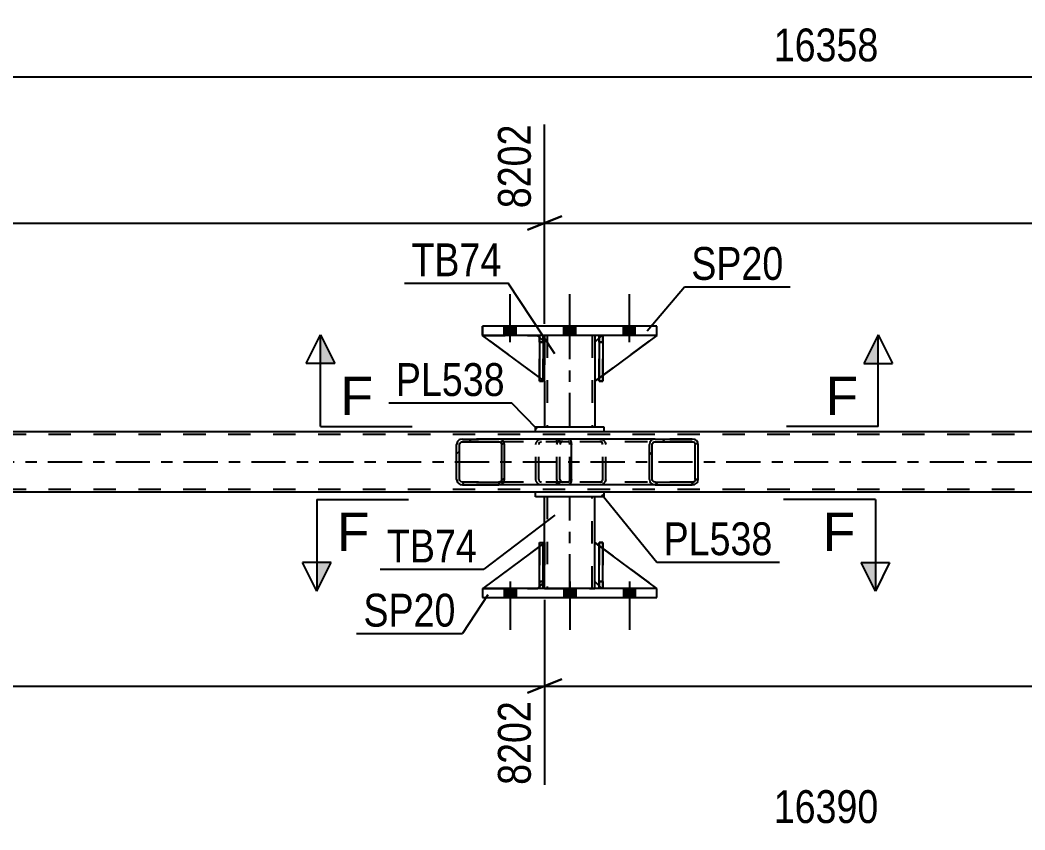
# Model space of a CAD drawing. Header units: millimetres. Extents: x 0 to 841, y 0 to 594.
# Drawn here: x 311.2 to 398.9, y 225.9 to 296.5 of the extents above; entities that cross this region are included whole.
import ezdxf

# ---------------------------------------------------------------- set-up
doc = ezdxf.new("R2010")
doc.units = ezdxf.units.MM
doc.linetypes.add('DXK_LINE_DOT2', pattern=[3.9198, 1.9599, -1.9599])
doc.linetypes.add('DXK_LINE_DOT3', pattern=[5.9187, 2.979, -0.9799, 0.9799, -0.9799])
doc.styles.add('Arial', font='ARIAL.TTF', dxfattribs={"height": 0.2})
doc.styles.add('Arial Narrow', font='ARIALN.TTF', dxfattribs={"height": 0.2})

# ---------------------------------------------------------------- blocks, each defined once
blk = doc.blocks.new('Bolt-318894736-2811 - 2738')
at = {"linetype": 'Continuous'}
for points in [[(353.464, 269.016), (354.504, 269.016), (354.504, 269.816), (353.464, 269.816)], [(353.464, 269.016), (354.504, 269.016), (354.504, 269.816), (353.464, 269.816)], [(353.464, 269.016), (354.504, 269.016), (354.504, 269.816), (353.464, 269.816)], [(358.664, 269.016), (359.704, 269.016), (359.704, 269.816), (358.664, 269.816)], [(358.664, 269.016), (359.704, 269.016), (359.704, 269.816), (358.664, 269.816)], [(363.864, 269.016), (364.904, 269.016), (364.904, 269.816), (363.864, 269.816)], [(363.864, 269.016), (364.904, 269.016), (364.904, 269.816), (363.864, 269.816)], [(363.864, 269.016), (364.904, 269.016), (364.904, 269.816), (363.864, 269.816)]]:
    blk.add_hatch(color=1, dxfattribs=at).paths.add_polyline_path(points)
at = {"color": 1, "linetype": 'Continuous'}
for p, q in [((353.984, 268.416), (353.984, 272.616)), ((353.984, 268.416), (353.984, 272.616)), ((353.984, 268.416), (353.984, 272.616)), ((359.184, 268.416), (359.184, 272.616)), ((359.184, 268.416), (359.184, 272.616)), ((364.384, 268.416), (364.384, 272.616)), ((364.384, 268.416), (364.384, 272.616)), ((364.384, 268.416), (364.384, 272.616)), ((353.464, 269.016), (353.464, 269.816)), ((353.464, 269.016), (353.464, 269.816)), ((353.464, 269.016), (353.464, 269.816)), ((354.504, 269.016), (354.504, 269.816)), ((354.504, 269.016), (354.504, 269.816)), ((354.504, 269.016), (354.504, 269.816)), ((358.664, 269.016), (358.664, 269.816)), ((358.664, 269.016), (358.664, 269.816)), ((359.704, 269.016), (359.704, 269.816)), ((359.704, 269.016), (359.704, 269.816)), ((363.864, 269.016), (363.864, 269.816)), ((363.864, 269.016), (363.864, 269.816)), ((363.864, 269.016), (363.864, 269.816)), ((364.904, 269.016), (364.904, 269.816)), ((364.904, 269.016), (364.904, 269.816)), ((364.904, 269.016), (364.904, 269.816))]:
    blk.add_line(p, q, dxfattribs=at)
blk = doc.blocks.new('Bolt-318894736-2812 - 2738')
at = {"linetype": 'Continuous'}
for points in [[(354.504, 246.936), (353.464, 246.936), (353.464, 246.136), (354.504, 246.136)], [(354.504, 246.936), (353.464, 246.936), (353.464, 246.136), (354.504, 246.136)], [(354.504, 246.936), (353.464, 246.936), (353.464, 246.136), (354.504, 246.136)], [(359.704, 246.936), (358.664, 246.936), (358.664, 246.136), (359.704, 246.136)], [(359.704, 246.936), (358.664, 246.936), (358.664, 246.136), (359.704, 246.136)], [(364.904, 246.936), (363.864, 246.936), (363.864, 246.136), (364.904, 246.136)], [(364.904, 246.936), (363.864, 246.936), (363.864, 246.136), (364.904, 246.136)], [(364.904, 246.936), (363.864, 246.936), (363.864, 246.136), (364.904, 246.136)]]:
    blk.add_hatch(color=1, dxfattribs=at).paths.add_polyline_path(points)
at = {"color": 1, "linetype": 'Continuous'}
for p, q in [((353.984, 247.536), (353.984, 243.336)), ((353.984, 247.536), (353.984, 243.336)), ((353.984, 247.536), (353.984, 243.336)), ((359.184, 247.536), (359.184, 243.336)), ((359.184, 247.536), (359.184, 243.336)), ((364.384, 247.536), (364.384, 243.336)), ((364.384, 247.536), (364.384, 243.336)), ((364.384, 247.536), (364.384, 243.336)), ((353.464, 246.936), (353.464, 246.136)), ((353.464, 246.936), (353.464, 246.136)), ((353.464, 246.936), (353.464, 246.136)), ((354.504, 246.936), (354.504, 246.136)), ((354.504, 246.936), (354.504, 246.136)), ((354.504, 246.936), (354.504, 246.136)), ((358.664, 246.936), (358.664, 246.136)), ((358.664, 246.936), (358.664, 246.136)), ((359.704, 246.936), (359.704, 246.136)), ((359.704, 246.936), (359.704, 246.136)), ((363.864, 246.936), (363.864, 246.136)), ((363.864, 246.936), (363.864, 246.136)), ((363.864, 246.936), (363.864, 246.136)), ((364.904, 246.936), (364.904, 246.136)), ((364.904, 246.936), (364.904, 246.136)), ((364.904, 246.936), (364.904, 246.136))]:
    blk.add_line(p, q, dxfattribs=at)
blk = doc.blocks.new('Part-318894736-2857 - 2738')
at = {"linetype": 'Continuous'}
h = blk.add_hatch(dxfattribs=at)
h.set_pattern_fill('', scale=0.7, style=0, pattern_type=0)
h.set_pattern_definition([(45, (370.35, 259.6793), (-1.57154, 1.57154), [])])
h.paths.add_polyline_path([(370.389, 259.496), (370.35, 259.679), (370.239, 259.835), (370.074, 259.939), (369.878, 259.976), (366.643, 259.976), (366.447, 259.939), (366.282, 259.835), (366.171, 259.679), (366.132, 259.496), (366.132, 256.456), (366.171, 256.272), (366.282, 256.116), (366.447, 256.012), (366.643, 255.976), (369.878, 255.976), (370.074, 256.012), (370.239, 256.116), (370.35, 256.272), (370.389, 256.456)])
h.paths.add_polyline_path([(370.114, 256.364), (370.059, 256.286), (369.976, 256.234), (369.878, 256.216), (366.643, 256.216), (366.545, 256.234), (366.462, 256.286), (366.407, 256.364), (366.388, 256.456), (366.388, 259.496), (366.407, 259.587), (366.462, 259.665), (366.545, 259.717), (366.643, 259.736), (369.878, 259.736), (369.976, 259.717), (370.059, 259.665), (370.114, 259.587), (370.133, 259.496), (370.133, 256.456)])
at = {"color": 7, "linetype": 'DXK_LINE_DOT2'}
for p, q in [((358.067, 259.496), (358.106, 259.679)), ((358.342, 259.587), (358.322, 259.496)), ((358.397, 259.665), (358.342, 259.587)), ((358.382, 259.939), (358.578, 259.976)), ((358.48, 259.717), (358.397, 259.665)), ((358.578, 259.736), (358.48, 259.717)), ((359.059, 259.976), (358.578, 259.976)), ((369.878, 259.736), (358.578, 259.736)), ((361.813, 259.976), (362.008, 259.939)), ((361.91, 259.717), (361.813, 259.736)), ((361.993, 259.665), (361.91, 259.717)), ((362.049, 259.587), (361.993, 259.665)), ((362.068, 259.496), (362.049, 259.587)), ((362.285, 259.679), (362.324, 259.496)), ((369.878, 259.976), (366.643, 259.976)), ((358.067, 256.456), (358.067, 259.496)), ((358.322, 256.456), (358.322, 259.496)), ((362.068, 256.456), (362.068, 259.496)), ((362.324, 256.456), (362.324, 259.496)), ((358.106, 256.272), (358.067, 256.456)), ((358.322, 256.456), (358.342, 256.364)), ((358.342, 256.364), (358.397, 256.286)), ((358.578, 255.976), (358.382, 256.012)), ((358.397, 256.286), (358.48, 256.234)), ((358.48, 256.234), (358.578, 256.216)), ((369.878, 256.216), (358.578, 256.216)), ((361.813, 256.216), (361.91, 256.234)), ((362.008, 256.012), (361.813, 255.976)), ((361.91, 256.234), (361.993, 256.286)), ((361.993, 256.286), (362.049, 256.364)), ((362.049, 256.364), (362.068, 256.456)), ((362.324, 256.456), (362.285, 256.272)), ((359.059, 255.976), (358.578, 255.976)), ((366.643, 255.976), (369.878, 255.976))]:
    blk.add_line(p, q, dxfattribs=at)
at = {"color": 2, "linetype": 'Continuous'}
for p, q in [((366.643, 259.976), (359.059, 259.976)), ((366.171, 259.679), (366.132, 259.496)), ((366.388, 259.496), (366.407, 259.587)), ((366.407, 259.587), (366.462, 259.665)), ((366.643, 259.976), (366.447, 259.939)), ((366.462, 259.665), (366.545, 259.717)), ((366.545, 259.717), (366.643, 259.736)), ((366.643, 259.976), (369.878, 259.976)), ((366.643, 259.736), (369.878, 259.736)), ((370.074, 259.939), (369.878, 259.976)), ((369.878, 259.736), (369.976, 259.717)), ((369.976, 259.717), (370.059, 259.665)), ((370.059, 259.665), (370.114, 259.587)), ((370.114, 259.587), (370.133, 259.496)), ((370.389, 259.496), (370.35, 259.679)), ((366.132, 256.456), (366.132, 259.496)), ((366.388, 256.456), (366.388, 259.496)), ((370.133, 256.456), (370.133, 259.496)), ((370.389, 256.456), (370.389, 259.496)), ((366.132, 256.456), (366.171, 256.272)), ((366.407, 256.364), (366.388, 256.456)), ((366.462, 256.286), (366.407, 256.364)), ((366.447, 256.012), (366.643, 255.976)), ((366.545, 256.234), (366.462, 256.286)), ((366.643, 256.216), (366.545, 256.234)), ((366.643, 256.216), (369.878, 256.216)), ((369.976, 256.234), (369.878, 256.216)), ((369.878, 255.976), (370.074, 256.012)), ((370.059, 256.286), (369.976, 256.234)), ((370.114, 256.364), (370.059, 256.286)), ((370.133, 256.456), (370.114, 256.364)), ((370.35, 256.272), (370.389, 256.456)), ((366.643, 255.976), (359.059, 255.976)), ((366.643, 255.976), (369.878, 255.976))]:
    blk.add_line(p, q, dxfattribs=at)
at = {"color": 7, "linetype": 'DXK_LINE_DOT2'}
for centre, start, end in [((358.558, 259.475), 110.75831, 155.68004), ((361.832, 259.475), 24.31996, 69.24168), ((358.558, 256.476), 204.31996, 249.24168), ((361.832, 256.476), 290.75831, 335.68004)]:
    blk.add_arc(centre, 0.496, start, end, dxfattribs=at)
at = {"color": 2, "linetype": 'Continuous'}
for centre, start, end in [((366.623, 259.475), 110.75831, 155.68004), ((369.898, 259.475), 24.31996, 69.24169), ((366.623, 256.476), 204.31996, 249.24169), ((369.898, 256.476), 290.75831, 335.68004)]:
    blk.add_arc(centre, 0.496, start, end, dxfattribs=at)
blk = doc.blocks.new('Part-318894736-2862 - 2738')
at = {"color": 2, "linetype": 'Continuous'}
for p, q in [((356.184, 260.616), (191.916, 260.616)), ((526.453, 260.616), (362.184, 260.616)), ((356.184, 255.336), (191.916, 255.336)), ((526.453, 255.336), (362.184, 255.336))]:
    blk.add_line(p, q, dxfattribs=at)
at = {"color": 7, "linetype": 'DXK_LINE_DOT2'}
for p, q in [((362.184, 260.616), (356.184, 260.616)), ((668.446, 260.376), (94.664, 260.376)), ((668.446, 255.576), (94.664, 255.576)), ((362.184, 255.336), (356.184, 255.336))]:
    blk.add_line(p, q, dxfattribs=at)
at = {"color": 7, "linetype": 'DXK_LINE_DOT3'}
blk.add_line((94.664, 257.976), (668.446, 257.976), dxfattribs=at)
blk = doc.blocks.new('Part-318894736-2911 - 2738')
at = {"color": 2, "linetype": 'Continuous'}
for p, q in [((362.184, 261.016), (356.184, 261.016)), ((356.184, 260.616), (356.184, 261.016)), ((362.184, 260.616), (356.184, 260.616)), ((362.184, 260.616), (362.184, 261.016))]:
    blk.add_line(p, q, dxfattribs=at)
blk = doc.blocks.new('Part-318894736-2939 - 2738')
at = {"color": 2, "linetype": 'Continuous'}
for p, q in [((356.984, 269.016), (356.984, 268.416)), ((361.384, 269.016), (361.384, 268.416)), ((356.984, 265.016), (356.984, 261.016)), ((361.384, 265.016), (361.384, 261.016))]:
    blk.add_line(p, q, dxfattribs=at)
at = {"color": 7, "linetype": 'DXK_LINE_DOT2'}
for p, q in [((361.384, 269.016), (356.984, 269.016)), ((356.984, 268.416), (356.984, 265.016)), ((357.224, 269.016), (357.224, 261.016)), ((361.144, 269.016), (361.144, 261.016)), ((361.384, 268.416), (361.384, 265.016)), ((361.384, 261.016), (356.984, 261.016))]:
    blk.add_line(p, q, dxfattribs=at)
at = {"color": 7, "linetype": 'DXK_LINE_DOT3'}
blk.add_line((359.184, 261.016), (359.184, 269.016), dxfattribs=at)
blk = doc.blocks.new('Part-318894736-2941 - 2738')
at = {"color": 7, "linetype": 'DXK_LINE_DOT2'}
for p, q in [((361.738, 268.416), (361.738, 269.016)), ((361.738, 269.016), (361.738, 269.016)), ((361.738, 269.016), (361.738, 265.016)), ((362.058, 269.016), (361.738, 269.016)), ((361.738, 265.016), (361.738, 268.416)), ((361.738, 268.416), (362.058, 268.416)), ((362.058, 268.416), (362.058, 269.016)), ((362.058, 265.016), (362.058, 269.016)), ((362.058, 268.416), (362.058, 265.016)), ((361.738, 265.016), (362.058, 265.016))]:
    blk.add_line(p, q, dxfattribs=at)
blk = doc.blocks.new('Part-318894736-2942 - 2738')
at = {"color": 7, "linetype": 'DXK_LINE_DOT2'}
for p, q in [((356.538, 268.416), (356.538, 269.016)), ((356.538, 269.016), (356.538, 269.016)), ((356.538, 269.016), (356.538, 265.016)), ((356.858, 269.016), (356.538, 269.016)), ((356.538, 265.016), (356.538, 268.416)), ((356.538, 268.416), (356.858, 268.416)), ((356.858, 268.416), (356.858, 269.016)), ((356.858, 265.016), (356.858, 269.016)), ((356.858, 268.416), (356.858, 265.016)), ((356.538, 265.016), (356.858, 265.016))]:
    blk.add_line(p, q, dxfattribs=at)
blk = doc.blocks.new('Part-318894736-2947 - 2738')
at = {"color": 2, "linetype": 'Continuous'}
for p, q in [((351.584, 246.936), (351.584, 246.136)), ((366.784, 246.936), (351.584, 246.936)), ((366.784, 246.136), (366.784, 246.936)), ((351.584, 246.136), (366.784, 246.136))]:
    blk.add_line(p, q, dxfattribs=at)
blk = doc.blocks.new('Part-318894736-2952 - 2738')
at = {"color": 2, "linetype": 'Continuous'}
for p, q in [((366.784, 269.816), (351.584, 269.816)), ((351.584, 269.016), (351.584, 269.816)), ((366.784, 269.016), (366.784, 269.816)), ((366.784, 269.016), (351.584, 269.016))]:
    blk.add_line(p, q, dxfattribs=at)
at = {"color": 7, "linetype": 'DXK_LINE_DOT2'}
for p, q in [((351.584, 269.816), (351.584, 269.016)), ((366.784, 269.016), (366.784, 269.816))]:
    blk.add_line(p, q, dxfattribs=at)
blk = doc.blocks.new('Part-318894736-2957 - 2738')
at = {"color": 2, "linetype": 'Continuous'}
for p, q in [((356.984, 250.933), (356.984, 254.936)), ((361.384, 250.933), (361.384, 254.936)), ((356.984, 246.936), (356.984, 247.533)), ((361.384, 246.936), (361.384, 247.533))]:
    blk.add_line(p, q, dxfattribs=at)
at = {"color": 7, "linetype": 'DXK_LINE_DOT2'}
for p, q in [((361.384, 254.936), (356.984, 254.936)), ((357.224, 254.936), (357.224, 246.936)), ((361.144, 246.936), (361.144, 254.936)), ((356.984, 247.533), (356.984, 250.933)), ((361.384, 247.533), (361.384, 250.933)), ((356.984, 246.936), (361.384, 246.936))]:
    blk.add_line(p, q, dxfattribs=at)
at = {"color": 7, "linetype": 'DXK_LINE_DOT3'}
blk.add_line((359.184, 246.936), (359.184, 254.936), dxfattribs=at)
blk = doc.blocks.new('Part-318894736-2962 - 2738')
at = {"color": 2, "linetype": 'Continuous'}
for p, q in [((362.184, 255.336), (356.184, 255.336)), ((356.184, 254.936), (356.184, 255.336)), ((362.184, 254.936), (362.184, 255.336)), ((362.184, 254.936), (356.184, 254.936))]:
    blk.add_line(p, q, dxfattribs=at)
blk = doc.blocks.new('Part-318894736-2973 - 2738')
at = {"linetype": 'Continuous'}
h = blk.add_hatch(dxfattribs=at)
h.set_pattern_fill('', scale=0.7, style=0, pattern_type=0)
h.set_pattern_definition([(45, (353.4658, 259.6793), (-1.57154, 1.57154), [])])
h.paths.add_polyline_path([(353.504, 259.496), (353.466, 259.679), (353.357, 259.835), (353.194, 259.939), (353.001, 259.976), (349.817, 259.976), (349.625, 259.939), (349.462, 259.835), (349.353, 259.679), (349.314, 259.496), (349.314, 256.456), (349.353, 256.272), (349.462, 256.116), (349.625, 256.012), (349.817, 255.976), (353.001, 255.976), (353.194, 256.012), (353.357, 256.116), (353.466, 256.272), (353.504, 256.456)])
h.paths.add_polyline_path([(353.234, 256.364), (353.179, 256.286), (353.098, 256.234), (353.001, 256.216), (349.817, 256.216), (349.721, 256.234), (349.639, 256.286), (349.585, 256.364), (349.566, 256.456), (349.566, 259.496), (349.585, 259.587), (349.639, 259.665), (349.721, 259.717), (349.817, 259.736), (353.001, 259.736), (353.098, 259.717), (353.179, 259.665), (353.234, 259.587), (353.253, 259.496), (353.253, 256.456)])
at = {"color": 2, "linetype": 'Continuous'}
for p, q in [((349.353, 259.679), (349.314, 259.496)), ((349.566, 259.496), (349.585, 259.587)), ((349.585, 259.587), (349.639, 259.665)), ((349.817, 259.976), (349.625, 259.939)), ((349.639, 259.665), (349.721, 259.717)), ((349.721, 259.717), (349.817, 259.736)), ((349.817, 259.976), (353.001, 259.976)), ((349.817, 259.736), (353.001, 259.736)), ((359.059, 259.976), (353.001, 259.976)), ((353.194, 259.939), (353.001, 259.976)), ((353.001, 259.736), (353.098, 259.717)), ((353.098, 259.717), (353.179, 259.665)), ((353.179, 259.665), (353.234, 259.587)), ((353.234, 259.587), (353.253, 259.496)), ((353.504, 259.496), (353.466, 259.679)), ((359.059, 259.976), (359.162, 259.939)), ((359.162, 259.939), (359.25, 259.835)), ((359.25, 259.835), (359.309, 259.679)), ((359.309, 259.679), (359.33, 259.496)), ((349.314, 256.456), (349.314, 259.496)), ((349.566, 256.456), (349.566, 259.496)), ((353.253, 256.456), (353.253, 259.496)), ((353.504, 256.456), (353.504, 259.496)), ((359.33, 256.456), (359.33, 259.496)), ((349.314, 256.456), (349.353, 256.272)), ((349.585, 256.364), (349.566, 256.456)), ((349.639, 256.286), (349.585, 256.364)), ((349.625, 256.012), (349.817, 255.976)), ((349.721, 256.234), (349.639, 256.286)), ((349.817, 256.216), (349.721, 256.234)), ((349.817, 256.216), (353.001, 256.216)), ((353.098, 256.234), (353.001, 256.216)), ((353.001, 255.976), (353.194, 256.012)), ((353.179, 256.286), (353.098, 256.234)), ((353.234, 256.364), (353.179, 256.286)), ((353.253, 256.456), (353.234, 256.364)), ((353.466, 256.272), (353.504, 256.456)), ((359.162, 256.012), (359.059, 255.976)), ((359.25, 256.116), (359.162, 256.012)), ((359.309, 256.272), (359.25, 256.116)), ((359.33, 256.456), (359.309, 256.272)), ((349.817, 255.976), (353.001, 255.976)), ((359.059, 255.976), (353.001, 255.976))]:
    blk.add_line(p, q, dxfattribs=at)
at = {"color": 7, "linetype": 'DXK_LINE_DOT2'}
for p, q in [((353.001, 259.976), (349.817, 259.976)), ((359.059, 259.736), (349.817, 259.736)), ((356.221, 259.496), (356.26, 259.679)), ((356.492, 259.587), (356.473, 259.496)), ((356.546, 259.665), (356.492, 259.587)), ((356.532, 259.939), (356.724, 259.976)), ((356.546, 259.665), (356.568, 259.679)), ((356.568, 259.679), (356.628, 259.717)), ((356.628, 259.717), (356.724, 259.736)), ((358.067, 259.736), (358.067, 259.976)), ((359.111, 259.717), (359.059, 259.736)), ((359.155, 259.665), (359.111, 259.717)), ((359.184, 259.587), (359.155, 259.665)), ((359.194, 259.496), (359.184, 259.587)), ((356.221, 256.456), (356.221, 259.496)), ((356.473, 256.456), (356.473, 259.496)), ((359.194, 256.456), (359.194, 259.496)), ((359.059, 256.216), (349.817, 256.216)), ((356.26, 256.272), (356.221, 256.456)), ((356.473, 256.456), (356.492, 256.364)), ((356.492, 256.364), (356.546, 256.286)), ((356.724, 255.976), (356.532, 256.012)), ((356.546, 256.286), (356.568, 256.272)), ((356.568, 256.272), (356.628, 256.234)), ((356.628, 256.234), (356.724, 256.216)), ((358.067, 255.976), (358.067, 256.216)), ((359.059, 256.216), (359.111, 256.234)), ((359.111, 256.234), (359.155, 256.286)), ((359.155, 256.286), (359.184, 256.364)), ((359.184, 256.364), (359.194, 256.456)), ((353.001, 255.976), (349.817, 255.976))]:
    blk.add_line(p, q, dxfattribs=at)
at = {"color": 2, "linetype": 'Continuous'}
for centre, start, end in [((349.803, 259.48), 111.19413, 156.15063), ((353.016, 259.48), 23.84937, 68.80587), ((349.803, 256.471), 203.84937, 248.80587), ((353.016, 256.471), 291.19413, 336.15063)]:
    blk.add_arc(centre, 0.492, start, end, dxfattribs=at)
at = {"color": 7, "linetype": 'DXK_LINE_DOT2'}
for centre, start, end in [((356.709, 259.48), 111.19413, 156.15063), ((356.709, 256.471), 203.84937, 248.80587)]:
    blk.add_arc(centre, 0.492, start, end, dxfattribs=at)
blk = doc.blocks.new('Part-318894736-2992 - 2738')
at = {"color": 2, "linetype": 'Continuous'}
for p, q in [((361.738, 268.769), (361.384, 268.416)), ((361.384, 268.416), (361.384, 265.016)), ((366.784, 269.016), (362.058, 265.515)), ((361.738, 265.278), (361.384, 265.016))]:
    blk.add_line(p, q, dxfattribs=at)
at = {"color": 7, "linetype": 'DXK_LINE_DOT2'}
for p, q in [((361.984, 269.016), (361.738, 268.769)), ((366.784, 269.016), (361.984, 269.016)), ((362.058, 265.515), (361.738, 265.278))]:
    blk.add_line(p, q, dxfattribs=at)
blk = doc.blocks.new('Part-318894736-2993 - 2738')
at = {"color": 7, "linetype": 'DXK_LINE_DOT2'}
for p, q in [((361.984, 269.016), (361.384, 268.416)), ((361.384, 265.016), (366.784, 269.016)), ((361.384, 268.416), (361.384, 265.016)), ((366.784, 269.016), (361.984, 269.016))]:
    blk.add_line(p, q, dxfattribs=at)
blk = doc.blocks.new('Part-318894736-2994 - 2738')
at = {"color": 2, "linetype": 'Continuous'}
for p, q in [((356.538, 265.346), (351.584, 269.016)), ((356.538, 268.862), (356.384, 269.016)), ((356.984, 268.416), (356.858, 268.542)), ((356.984, 268.416), (356.984, 268.416)), ((356.984, 265.016), (356.984, 268.416)), ((356.858, 265.109), (356.984, 265.016)), ((356.984, 265.016), (356.984, 265.016))]:
    blk.add_line(p, q, dxfattribs=at)
at = {"color": 7, "linetype": 'DXK_LINE_DOT2'}
for p, q in [((356.384, 269.016), (351.584, 269.016)), ((356.384, 269.016), (356.984, 268.416)), ((356.858, 268.542), (356.538, 268.862)), ((356.984, 268.416), (356.984, 265.016)), ((356.858, 265.109), (356.538, 265.346))]:
    blk.add_line(p, q, dxfattribs=at)
blk = doc.blocks.new('Part-318894736-2995 - 2738')
at = {"color": 7, "linetype": 'DXK_LINE_DOT2'}
for p, q in [((356.984, 265.016), (351.584, 269.016)), ((351.584, 269.016), (356.384, 269.016)), ((356.384, 269.016), (356.984, 268.416)), ((356.984, 268.416), (356.384, 269.016)), ((356.984, 268.416), (356.984, 265.016)), ((356.984, 268.416), (356.984, 268.416)), ((356.984, 268.416), (356.984, 265.016))]:
    blk.add_line(p, q, dxfattribs=at)
blk = doc.blocks.new('Part-318894736-2996 - 2738')
at = {"color": 2, "linetype": 'Continuous'}
for p, q in [((362.058, 269.016), (361.738, 269.016)), ((361.738, 269.016), (361.738, 265.016)), ((362.058, 269.016), (362.058, 269.016)), ((362.058, 269.016), (362.058, 265.016)), ((362.058, 265.016), (361.738, 265.016))]:
    blk.add_line(p, q, dxfattribs=at)
at = {"color": 7, "linetype": 'DXK_LINE_DOT2'}
for p, q in [((361.738, 268.416), (361.738, 269.016)), ((362.058, 268.416), (361.738, 268.416)), ((361.738, 268.416), (361.738, 265.016)), ((362.058, 268.416), (362.058, 269.016)), ((362.058, 269.016), (362.058, 269.016)), ((362.058, 265.016), (362.058, 268.416))]:
    blk.add_line(p, q, dxfattribs=at)
blk = doc.blocks.new('Part-318894736-2997 - 2738')
at = {"color": 2, "linetype": 'Continuous'}
for p, q in [((356.858, 269.016), (356.538, 269.016)), ((356.538, 269.016), (356.538, 265.016)), ((356.858, 269.016), (356.858, 269.016)), ((356.858, 269.016), (356.858, 265.016)), ((356.858, 265.016), (356.538, 265.016))]:
    blk.add_line(p, q, dxfattribs=at)
at = {"color": 7, "linetype": 'DXK_LINE_DOT2'}
for p, q in [((356.538, 268.416), (356.538, 269.016)), ((356.858, 268.416), (356.538, 268.416)), ((356.538, 268.416), (356.538, 265.016)), ((356.858, 268.416), (356.858, 269.016)), ((356.858, 269.016), (356.858, 269.016)), ((356.858, 265.016), (356.858, 268.416))]:
    blk.add_line(p, q, dxfattribs=at)
blk = doc.blocks.new('Part-318894736-3018 - 2738')
at = {"color": 2, "linetype": 'Continuous'}
for p, q in [((361.384, 247.533), (361.384, 250.933)), ((361.738, 250.671), (361.384, 250.933)), ((366.781, 246.936), (362.058, 250.434)), ((361.738, 247.18), (361.384, 247.533))]:
    blk.add_line(p, q, dxfattribs=at)
at = {"color": 7, "linetype": 'DXK_LINE_DOT2'}
for p, q in [((362.058, 250.434), (361.738, 250.671)), ((361.984, 246.933), (361.738, 247.18)), ((366.784, 246.933), (361.984, 246.933)), ((366.781, 246.936), (366.784, 246.933)), ((366.784, 246.933), (366.781, 246.936))]:
    blk.add_line(p, q, dxfattribs=at)
blk = doc.blocks.new('Part-318894736-3019 - 2738')
at = {"color": 7, "linetype": 'DXK_LINE_DOT2'}
for p, q in [((361.384, 247.533), (361.384, 250.933)), ((361.384, 250.933), (366.784, 246.933)), ((361.984, 246.933), (361.384, 247.533)), ((366.784, 246.933), (361.984, 246.933))]:
    blk.add_line(p, q, dxfattribs=at)
blk = doc.blocks.new('Part-318894736-3021 - 2738')
at = {"color": 7, "linetype": 'DXK_LINE_DOT2'}
for p, q in [((356.858, 250.84), (356.538, 250.603)), ((356.984, 247.533), (356.984, 250.933)), ((356.984, 247.533), (356.384, 246.933)), ((356.858, 247.407), (356.538, 247.087)), ((351.584, 246.933), (351.587, 246.936)), ((351.587, 246.936), (351.584, 246.933)), ((356.384, 246.933), (351.584, 246.933)), ((356.384, 246.933), (356.387, 246.936))]:
    blk.add_line(p, q, dxfattribs=at)
at = {"color": 2, "linetype": 'Continuous'}
for p, q in [((356.984, 250.933), (356.858, 250.84)), ((356.984, 247.533), (356.984, 250.933)), ((356.538, 250.603), (351.587, 246.936)), ((356.984, 247.533), (356.858, 247.407)), ((356.984, 247.533), (356.984, 247.533)), ((356.538, 247.087), (356.387, 246.936))]:
    blk.add_line(p, q, dxfattribs=at)
blk = doc.blocks.new('Part-318894736-3022 - 2738')
at = {"color": 7, "linetype": 'DXK_LINE_DOT2'}
for p, q in [((356.984, 250.933), (351.584, 246.933)), ((356.984, 247.533), (356.984, 250.933)), ((356.984, 250.933), (356.984, 247.533)), ((356.384, 246.933), (356.984, 247.533)), ((356.984, 247.533), (356.384, 246.933)), ((356.984, 247.533), (356.984, 247.533)), ((351.584, 246.933), (356.384, 246.933))]:
    blk.add_line(p, q, dxfattribs=at)
blk = doc.blocks.new('Part-318894736-3023 - 2738')
at = {"color": 2, "linetype": 'Continuous'}
for p, q in [((361.738, 246.936), (361.738, 250.933)), ((361.738, 250.933), (362.058, 250.933)), ((362.058, 246.936), (362.058, 250.933)), ((361.738, 246.933), (361.738, 246.934)), ((361.738, 246.933), (361.738, 246.933)), ((362.058, 246.933), (361.738, 246.933)), ((362.058, 246.933), (362.058, 246.934))]:
    blk.add_line(p, q, dxfattribs=at)
at = {"color": 7, "linetype": 'DXK_LINE_DOT2'}
for p, q in [((361.738, 250.933), (361.738, 247.529)), ((362.058, 247.529), (362.058, 250.933)), ((361.738, 247.533), (362.058, 247.533)), ((361.738, 247.529), (361.738, 246.933)), ((362.058, 246.933), (362.058, 247.529)), ((361.738, 246.934), (361.738, 246.936)), ((362.058, 246.934), (362.058, 246.936)), ((362.058, 246.933), (362.058, 246.933))]:
    blk.add_line(p, q, dxfattribs=at)
blk = doc.blocks.new('Part-318894736-3024 - 2738')
at = {"color": 2, "linetype": 'Continuous'}
for p, q in [((356.538, 246.936), (356.538, 250.933)), ((356.538, 250.933), (356.858, 250.933)), ((356.858, 246.936), (356.858, 250.933)), ((356.538, 246.933), (356.538, 246.934)), ((356.538, 246.933), (356.538, 246.933)), ((356.858, 246.933), (356.538, 246.933)), ((356.858, 246.933), (356.858, 246.934))]:
    blk.add_line(p, q, dxfattribs=at)
at = {"color": 7, "linetype": 'DXK_LINE_DOT2'}
for p, q in [((356.538, 250.933), (356.538, 247.529)), ((356.858, 247.529), (356.858, 250.933)), ((356.538, 247.533), (356.858, 247.533)), ((356.538, 247.529), (356.538, 246.933)), ((356.858, 246.933), (356.858, 247.529)), ((356.538, 246.934), (356.538, 246.936)), ((356.858, 246.934), (356.858, 246.936)), ((356.858, 246.933), (356.858, 246.933))]:
    blk.add_line(p, q, dxfattribs=at)
blk = doc.blocks.new('Part-318894736-3025 - 2738')
at = {"color": 7, "linetype": 'DXK_LINE_DOT2'}
for p, q in [((362.058, 250.933), (361.738, 250.933)), ((361.738, 247.533), (361.738, 250.933)), ((361.738, 250.933), (361.738, 246.933)), ((362.058, 250.933), (362.058, 247.533)), ((362.058, 246.933), (362.058, 250.933)), ((362.058, 247.533), (361.738, 247.533)), ((361.738, 246.933), (361.738, 247.533)), ((362.058, 247.533), (362.058, 246.933)), ((362.058, 246.933), (361.738, 246.933)), ((362.058, 246.933), (362.058, 246.933))]:
    blk.add_line(p, q, dxfattribs=at)
blk = doc.blocks.new('Part-318894736-3026 - 2738')
at = {"color": 7, "linetype": 'DXK_LINE_DOT2'}
for p, q in [((356.538, 250.933), (356.858, 250.933)), ((356.538, 247.533), (356.538, 250.933)), ((356.538, 250.933), (356.538, 246.933)), ((356.858, 250.933), (356.858, 247.407)), ((356.858, 246.933), (356.858, 250.84)), ((356.858, 247.533), (356.538, 247.533)), ((356.538, 246.933), (356.538, 247.533)), ((356.858, 247.407), (356.858, 246.933)), ((356.858, 246.933), (356.538, 246.933)), ((356.858, 246.933), (356.858, 246.933))]:
    blk.add_line(p, q, dxfattribs=at)
blk = doc.blocks.new('StraightDimension-318894736-3101 - 2738')
at = {"color": 7, "linetype": 'Continuous'}
blk.add_line((86.044, 291.572), (677.066, 291.572), dxfattribs=at)
at = {"color": 0}
blk.add_wipeout([(386.725, 292.322), (386.725, 296.522), (376.385, 296.522), (376.385, 292.322)], dxfattribs=at)
at = {"color": 3, "style": 'Arial Narrow'}
blk.add_text('16358', height=2.8633, dxfattribs=at).set_placement((376.985, 292.922))
blk = doc.blocks.new('StraightDimension-318894736-3030 - 2738')
at = {"color": 0}
blk.add_wipeout([(386.725, 225.874), (386.725, 230.074), (376.385, 230.074), (376.385, 225.874)], dxfattribs=at)
at = {"color": 3, "style": 'Arial Narrow'}
blk.add_text('16390', height=2.8633, dxfattribs=at).set_placement((376.985, 226.474))
blk = doc.blocks.new('StraightDimension-318894736-3041 - 2738')
at = {"color": 7, "linetype": 'Continuous'}
for p, q in [((356.984, 270.016), (356.984, 287.423)), ((186.716, 278.811), (356.984, 278.811)), ((355.484, 278.211), (358.484, 279.411))]:
    blk.add_line(p, q, dxfattribs=at)
at = {"color": 0, "linetype": 'Continuous'}
blk.add_wipeout([(356.384, 288.023), (352.184, 288.023), (352.184, 279.511), (356.384, 279.511)], dxfattribs=at)
at = {"color": 3, "linetype": 'Continuous', "style": 'Arial Narrow'}
blk.add_text('8202', height=2.8633, rotation=90.00021, dxfattribs=at).set_placement((355.784, 280.111))
blk = doc.blocks.new('StraightDimension-318894736-3047 - 2738')
at = {"color": 7, "linetype": 'Continuous'}
for p, q in [((356.984, 270.016), (356.984, 287.423)), ((358.484, 279.411), (355.484, 278.211)), ((356.984, 278.811), (527.252, 278.811))]:
    blk.add_line(p, q, dxfattribs=at)
blk = doc.blocks.new('StraightDimension-318894736-3132 - 2738')
at = {"color": 7, "linetype": 'Continuous'}
for p, q in [((356.984, 245.933), (356.984, 229.806)), ((358.484, 239.018), (355.484, 237.818)), ((356.984, 238.418), (527.252, 238.418))]:
    blk.add_line(p, q, dxfattribs=at)
blk = doc.blocks.new('StraightDimension-318894736-3138 - 2738')
at = {"color": 7, "linetype": 'Continuous'}
for p, q in [((356.984, 245.933), (356.984, 229.806)), ((355.484, 237.818), (358.484, 239.018)), ((186.716, 238.418), (356.984, 238.418))]:
    blk.add_line(p, q, dxfattribs=at)
at = {"color": 0, "linetype": 'Continuous'}
blk.add_wipeout([(356.384, 237.718), (352.184, 237.718), (352.184, 229.206), (356.384, 229.206)], dxfattribs=at)
at = {"color": 3, "linetype": 'Continuous', "style": 'Arial Narrow'}
blk.add_text('8202', height=2.8633, rotation=90.00021, dxfattribs=at).set_placement((355.784, 229.806))
blk = doc.blocks.new('Mark-318894736-2935 - 2738')
at = {"color": 30, "linetype": 'Continuous'}
for p in [(344.77, 273.577), (357.876, 267.404)]:
    blk.add_line(p, (353.824, 273.577), dxfattribs=at)
at = {"color": 0}
blk.add_wipeout([(353.224, 274.177), (353.224, 277.177), (345.37, 277.177), (345.37, 274.177)], dxfattribs=at)
blk.add_wipeout([(353.224, 274.177), (353.224, 277.177), (345.37, 277.177), (345.37, 274.177)], dxfattribs=at)
at = {"color": 3, "style": 'Arial Narrow'}
blk.add_text('TB74', height=2.8633, dxfattribs=at).set_placement((345.37, 274.177))
blk = doc.blocks.new('Mark-318894736-2907 - 2738')
at = {"color": 30, "linetype": 'Continuous'}
for p in [(343.412, 263.13), (356.352, 260.822)]:
    blk.add_line(p, (354.115, 263.13), dxfattribs=at)
at = {"color": 0}
blk.add_wipeout([(353.515, 263.73), (353.515, 266.73), (344.012, 266.73), (344.012, 263.73)], dxfattribs=at)
blk.add_wipeout([(353.515, 263.73), (353.515, 266.73), (344.012, 266.73), (344.012, 263.73)], dxfattribs=at)
at = {"color": 3, "style": 'Arial Narrow'}
blk.add_text('PL538', height=2.8633, dxfattribs=at).set_placement((344.012, 263.73))
blk = doc.blocks.new('Mark-318894736-2943 - 2738')
at = {"color": 30, "linetype": 'Continuous'}
for p in [(352.046, 246.383), (340.583, 243.012)]:
    blk.add_line(p, (349.822, 243.012), dxfattribs=at)
at = {"color": 0}
blk.add_wipeout([(349.222, 243.612), (349.222, 246.612), (341.183, 246.612), (341.183, 243.612)], dxfattribs=at)
blk.add_wipeout([(349.222, 243.612), (349.222, 246.612), (341.183, 246.612), (341.183, 243.612)], dxfattribs=at)
at = {"color": 3, "style": 'Arial Narrow'}
blk.add_text('SP20', height=2.8633, dxfattribs=at).set_placement((341.183, 243.612))
blk = doc.blocks.new('Mark-318894736-2948 - 2738')
at = {"color": 30, "linetype": 'Continuous'}
for p, q in [((365.925, 269.416), (369.19, 273.261)), ((369.19, 273.261), (378.429, 273.261))]:
    blk.add_line(p, q, dxfattribs=at)
at = {"color": 0}
blk.add_wipeout([(377.829, 273.861), (377.829, 276.861), (369.79, 276.861), (369.79, 273.861)], dxfattribs=at)
blk.add_wipeout([(377.829, 273.861), (377.829, 276.861), (369.79, 276.861), (369.79, 273.861)], dxfattribs=at)
at = {"color": 3, "style": 'Arial Narrow'}
blk.add_text('SP20', height=2.8633, dxfattribs=at).set_placement((369.79, 273.861))
blk = doc.blocks.new('Mark-318894736-2953 - 2738')
at = {"color": 30, "linetype": 'Continuous'}
for p in [(357.876, 253.324), (342.631, 248.607)]:
    blk.add_line(p, (351.685, 248.607), dxfattribs=at)
at = {"color": 0}
blk.add_wipeout([(351.085, 249.207), (351.085, 252.207), (343.231, 252.207), (343.231, 249.207)], dxfattribs=at)
blk.add_wipeout([(351.085, 249.207), (351.085, 252.207), (343.231, 252.207), (343.231, 249.207)], dxfattribs=at)
at = {"color": 3, "style": 'Arial Narrow'}
blk.add_text('TB74', height=2.8633, dxfattribs=at).set_placement((343.231, 249.207))
blk = doc.blocks.new('Mark-318894736-2958 - 2738')
at = {"color": 30, "linetype": 'Continuous'}
for p, q in [((361.986, 255.129), (366.773, 249.241)), ((366.773, 249.241), (377.477, 249.241))]:
    blk.add_line(p, q, dxfattribs=at)
at = {"color": 0}
blk.add_wipeout([(376.877, 249.841), (376.877, 252.841), (367.373, 252.841), (367.373, 249.841)], dxfattribs=at)
blk.add_wipeout([(376.877, 249.841), (376.877, 252.841), (367.373, 252.841), (367.373, 249.841)], dxfattribs=at)
at = {"color": 3, "style": 'Arial Narrow'}
blk.add_text('PL538', height=2.8633, dxfattribs=at).set_placement((367.373, 249.841))
blk = doc.blocks.new('SectionMark-318894736-3186 - 2738')
at = {"linetype": 'Continuous'}
for points in [[(338.675, 266.569), (337.425, 266.569), (337.425, 269.069)], [(386.101, 266.569), (384.851, 266.569), (386.101, 269.069)]]:
    blk.add_hatch(color=6, dxfattribs=at).paths.add_polyline_path(points)
at = {"color": 6, "linetype": 'Continuous'}
for p, q in [((336.175, 266.569), (337.425, 269.069)), ((337.425, 261.069), (337.425, 269.069)), ((337.425, 269.069), (338.675, 266.569)), ((386.101, 269.069), (384.851, 266.569)), ((386.101, 261.069), (386.101, 269.069)), ((386.101, 269.069), (387.351, 266.569)), ((338.675, 266.569), (336.175, 266.569)), ((384.851, 266.569), (387.351, 266.569)), ((337.425, 261.069), (345.425, 261.069)), ((386.101, 261.069), (378.101, 261.069))]:
    blk.add_line(p, q, dxfattribs=at)
at = {"color": 0, "linetype": 'Continuous'}
for points in [[(342.026, 262.069), (342.026, 265.569), (339.175, 265.569), (339.175, 262.069)], [(384.351, 262.069), (384.351, 265.569), (381.5, 265.569), (381.5, 262.069)]]:
    blk.add_wipeout(points, dxfattribs=at)
at = {"color": 3, "linetype": 'Continuous', "style": 'Arial'}
for p in [(339.175, 262.069), (381.5, 262.069)]:
    blk.add_text('F', height=3.343, dxfattribs=at).set_placement(p)
blk = doc.blocks.new('SectionMark-318894736-3190 - 2738')
at = {"linetype": 'Continuous'}
for points in [[(337.112, 249.207), (338.362, 249.207), (337.112, 246.707)], [(384.597, 249.207), (385.847, 249.207), (385.847, 246.707)]]:
    blk.add_hatch(color=6, dxfattribs=at).paths.add_polyline_path(points)
at = {"color": 6, "linetype": 'Continuous'}
for p, q in [((337.112, 254.707), (345.112, 254.707)), ((337.112, 254.707), (337.112, 246.707)), ((385.847, 254.707), (377.847, 254.707)), ((385.847, 254.707), (385.847, 246.707)), ((337.112, 246.707), (335.862, 249.207)), ((338.362, 249.207), (335.862, 249.207)), ((337.112, 246.707), (338.362, 249.207)), ((384.597, 249.207), (387.097, 249.207)), ((385.847, 246.707), (384.597, 249.207)), ((387.097, 249.207), (385.847, 246.707))]:
    blk.add_line(p, q, dxfattribs=at)
at = {"color": 0, "linetype": 'Continuous'}
for points in [[(341.712, 250.207), (341.712, 253.707), (338.862, 253.707), (338.862, 250.207)], [(384.097, 250.207), (384.097, 253.707), (381.247, 253.707), (381.247, 250.207)]]:
    blk.add_wipeout(points, dxfattribs=at)
at = {"color": 3, "linetype": 'Continuous', "style": 'Arial'}
for p in [(338.862, 250.207), (381.247, 250.207)]:
    blk.add_text('F', height=3.343, dxfattribs=at).set_placement(p)

msp = doc.modelspace()

# ---------------------------------------------------------------- block references
for name in ['Bolt-318894736-2811 - 2738', 'Part-318894736-2952 - 2738', 'Part-318894736-2994 - 2738', 'Part-318894736-2995 - 2738', 'Part-318894736-2942 - 2738', 'Part-318894736-2997 - 2738', 'Part-318894736-2939 - 2738', 'Part-318894736-2992 - 2738', 'Part-318894736-2993 - 2738', 'Part-318894736-2941 - 2738', 'Part-318894736-2996 - 2738', 'Part-318894736-2862 - 2738', 'Part-318894736-2911 - 2738', 'Part-318894736-2973 - 2738', 'Part-318894736-2857 - 2738', 'Part-318894736-2962 - 2738', 'Part-318894736-2957 - 2738', 'Part-318894736-3021 - 2738', 'Part-318894736-3022 - 2738', 'Part-318894736-3024 - 2738', 'Part-318894736-3026 - 2738', 'Part-318894736-3018 - 2738', 'Part-318894736-3019 - 2738', 'Part-318894736-3023 - 2738', 'Part-318894736-3025 - 2738', 'Bolt-318894736-2812 - 2738', 'Part-318894736-2947 - 2738']:
    msp.add_blockref(name, (0, 0))

# ---------------------------------------------------------------- next in the draw order: block references
for name in ['StraightDimension-318894736-3101 - 2738', 'StraightDimension-318894736-3030 - 2738']:
    msp.add_blockref(name, (0, 0))

# ---------------------------------------------------------------- next in the draw order: block references
for name in ['StraightDimension-318894736-3041 - 2738', 'Mark-318894736-2907 - 2738', 'Mark-318894736-2958 - 2738', 'Mark-318894736-2953 - 2738', 'StraightDimension-318894736-3132 - 2738']:
    msp.add_blockref(name, (0, 0))

# ---------------------------------------------------------------- next in the draw order: block references
for name in ['StraightDimension-318894736-3047 - 2738', 'StraightDimension-318894736-3138 - 2738']:
    msp.add_blockref(name, (0, 0))

# ---------------------------------------------------------------- next in the draw order: block references
for name in ['Mark-318894736-2935 - 2738', 'Mark-318894736-2948 - 2738', 'Mark-318894736-2943 - 2738']:
    msp.add_blockref(name, (0, 0))

# ---------------------------------------------------------------- next in the draw order: block references
for name in ['SectionMark-318894736-3186 - 2738', 'SectionMark-318894736-3190 - 2738']:
    msp.add_blockref(name, (0, 0))

doc.saveas('drawing.dxf')
